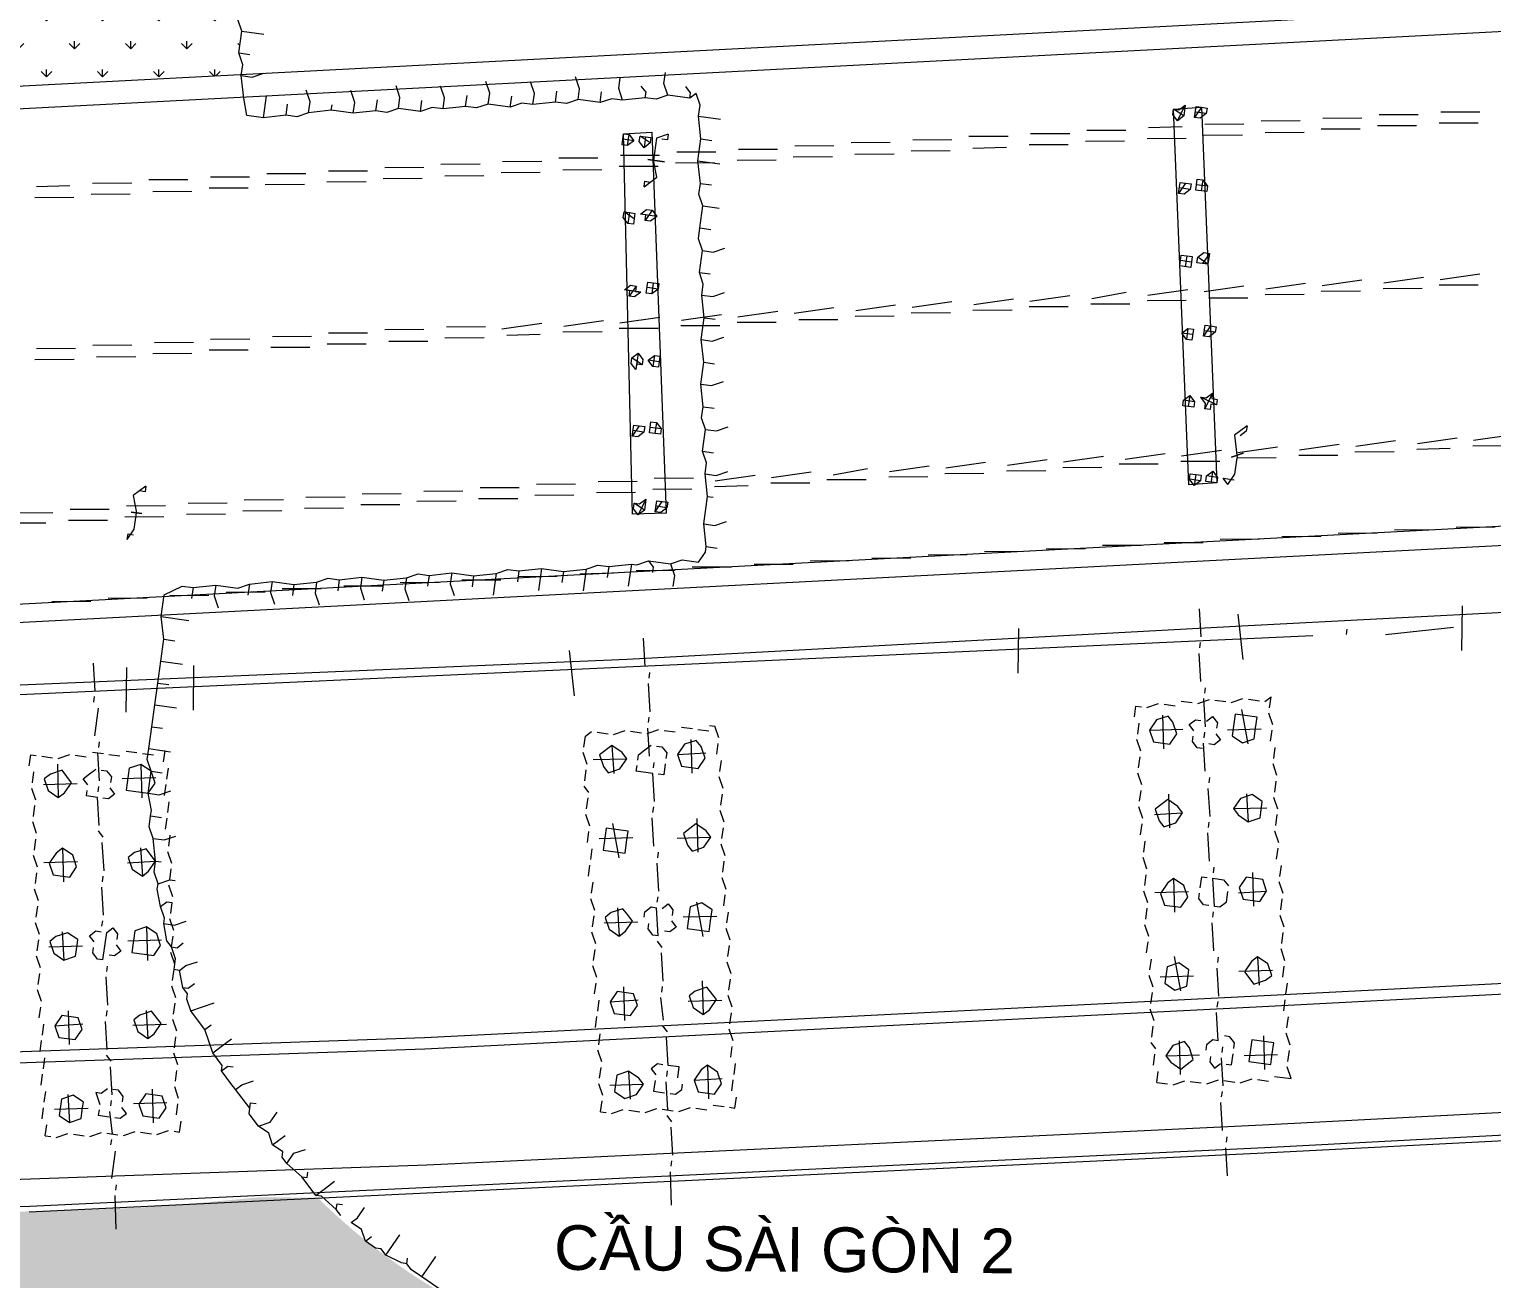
# Model space of a CAD drawing. Header units: millimetres. Extents: x -286774 to 170591, y -126585 to 81607.
# Drawn here: x -29273 to 36223, y -84492 to -28526 of the extents above; entities that cross this region are included whole.
import ezdxf
from ezdxf.enums import TextEntityAlignment as Align

# ---------------------------------------------------------------- set-up
doc = ezdxf.new("R2010")
doc.units = ezdxf.units.MM
doc.header["$LTSCALE"] = 100
doc.header["$MEASUREMENT"] = 0
doc.layers.add('ARC-VIEW', color=90, linetype='Continuous', lineweight=5)
doc.layers.add('TAN CANG-profile- REVISE1$0$8', color=17, linetype='Continuous', lineweight=0)
doc.layers.add('TEXT', color=255, linetype='Continuous')
doc.styles.add('BOLLD', font='arial.ttf')

msp = doc.modelspace()

# ---------------------------------------------------------------- hatches: boundary and pattern name
at = {"layer": 'TAN CANG-profile- REVISE1$0$8'}
h = msp.add_hatch(dxfattribs=at)
h.set_pattern_fill('GRASS', color=256, scale=70, angle=-7.83058)
h.set_pattern_definition([(90, (-806731.9, -471948.7), (-1257.2359, 1257.2359), [333.375, -2181.0967]), (45, (-806731.9, -471948.7), (-1257.236, 1257.236), [333.375, -1444.625]), (135, (-806731.9, -471948.7), (-1257.236, -1257.236), [333.375, -1444.625])])
h.paths.add_polyline_path([(-83105, -28190), (-83105, -33863), (-19772, -30559), (-20396, -21034), (-64256, -21294), (-83105, -17802)])
h = msp.add_hatch(dxfattribs=at)
h.set_pattern_fill('GRASS', color=256, scale=70, angle=-7.83058)
h.set_pattern_definition([(90, (-16713.7, 158199.1), (-1257.236, 1257.236), [333.375, -2181.097]), (45, (-16713.7, 158199.1), (-1257.236, 1257.236), [333.375, -1444.625]), (135, (-16713.7, 158199.1), (-1257.236, -1257.236), [333.375, -1444.625])])
h.paths.add_polyline_path([(67588, -93301), (69446, -91820), (68414, -90167, 0.109266), (79302, -76062), (77536, -76203), (75765, -76327), (73983, -76419), (72186, -76463), (70370, -76447), (68544, -76399), (66725, -76375), (64931, -76428), (63179, -76616), (61488, -76992), (59868, -77594), (58308, -78387), (56788, -79319), (55290, -80336), (53794, -81385), (52284, -82414), (50739, -83371), (49152, -84230), (47528, -84997), (45871, -85681), (44188, -86290), (42482, -86830), (40760, -87311), (39025, -87739), (37285, -88124), (35541, -88471), (33794, -88783), (32043, -89062), (30288, -89312), (28528, -89533), (26763, -89729), (24992, -89902), (23214, -90054), (21429, -90188), (19637, -90305), (17837, -90409), (16028, -90500), (14209, -90583), (12384, -90650), (10558, -90685), (8738, -90669), (6931, -90585), (5143, -90415), (3380, -90141), (1650, -89745), (-42, -89210), (-1689, -88517, -0.150314), (-16357, -80861), (-18955, -80842), (-21616, -81093), (-24265, -81302), (-26893, -81416), (-29515, -81481), (-32144, -81536), (-34779, -81589), (-37416, -81642), (-40052, -81696), (-42687, -81750), (-45321, -81804), (-47954, -81858), (-50586, -81912), (-53219, -81965), (-55852, -82018), (-58486, -82069), (-61120, -82117), (-63754, -82161), (-66389, -82200), (-69024, -82233), (-71659, -82259), (-74293, -82278), (-76928, -82287), (-79563, -82286), (-82197, -82274), (-84832, -82249), (-87466, -82212), (-90099, -82160), (-92732, -82095), (-95365, -82017), (-97998, -81929), (-100630, -81829), (-103262, -81721), (-105894, -81604), (-108526, -81481), (-111157, -81350), (-113789, -81215), (-116420, -81076), (-119051, -80933), (-121682, -80789), (-124314, -80643), (-124415, -81379), (-144611, -79837), (-165110, -77518), (-185482, -74348), (-195485, -72421), (-205295, -70256), (-206309, -70366), (-207276, -71779), (-204912, -72011), (-202550, -72251), (-200189, -72507), (-197832, -72789), (-195480, -73104), (-193132, -73456), (-190789, -73839), (-188449, -74241), (-186110, -74649), (-183770, -75053), (-181428, -75450), (-179087, -75840), (-176744, -76226), (-174401, -76609), (-172058, -76991), (-169715, -77374), (-167372, -77759), (-165030, -78147), (-162688, -78536), (-160346, -78925), (-158004, -79314), (-155661, -79702), (-153319, -80090), (-150977, -80476), (-148634, -80863), (-146292, -81250), (-143949, -81637), (-141607, -82024), (-139264, -82412), (-136922, -82801), (-134580, -83191), (-132239, -83582), (-129897, -83974), (-127556, -84368), (-125215, -84763), (-122874, -85160), (-120533, -85557), (-118193, -85956), (-115852, -86355), (-113512, -86756), (-111172, -87157), (-108832, -87560), (-106493, -87963), (-104153, -88366), (-101813, -88770), (-99474, -89174), (-97134, -89577), (-94794, -89980), (-92454, -90382), (-90114, -90782), (-87774, -91182), (-85434, -91581), (-83093, -91980), (-80753, -92378), (-78412, -92776), (-76071, -93174), (-73731, -93572), (-71390, -93969), (-69049, -94367), (-66708, -94764), (-64368, -95160), (-62027, -95557), (-59686, -95953), (-57345, -96348), (-55004, -96744), (-52663, -97139), (-50322, -97535), (-47981, -97931), (-45640, -98328), (-43300, -98726), (-40959, -99124), (-38619, -99524), (-36279, -99926), (-33939, -100328), (-31599, -100729), (-29258, -101127), (-26916, -101520), (-24574, -101906), (-22230, -102283), (-19884, -102650), (-17537, -103005), (-15188, -103347), (-12836, -103676), (-10483, -103992), (-8128, -104294), (-5771, -104581), (-3412, -104854), (-1051, -105113), (1312, -105354), (3677, -105576), (6044, -105774), (8412, -105947), (10782, -106090), (13154, -106201), (15527, -106276), (17901, -106313), (20276, -106312), (22651, -106270), (25025, -106188), (27397, -106063), (29768, -105896), (32135, -105684), (34496, -105422), (36851, -105106), (39197, -104730), (41531, -104290), (43852, -103783), (46157, -103206), (48443, -102558), (50708, -101840), (52947, -101051), (55160, -100190), (57344, -99257), (59500, -98254), (61620, -97174), (63687, -95999), (65680, -94711)])

# ---------------------------------------------------------------- linework, layer by layer
at = {"layer": 'ARC-VIEW'}
for p, q in [((168090, -20760), (-83105, -33863)), ((-75163, -57449), (168090, -44808)), ((25031, -55245), (168090, -47773)), ((26029, -78857), (168090, -71444))]:
    msp.add_line(p, q, dxfattribs=at)
at = {"layer": 'ARC-VIEW', "flags": 128}
for points in [[(-30026, -57912), (-2493, -56747), (25031, -55245)], [(-29273, -81490), (26029, -78857)]]:
    msp.add_lwpolyline(points, dxfattribs=at)
at = {"layer": 'TAN CANG-profile- REVISE1$0$8'}
for p, q in [((168090, -21768), (-79762, -34708)), ((-19753, -28609), (-19931, -28085)), ((-19888, -29589), (-19753, -28609)), ((-19753, -28609), (-18773, -28744)), ((-19710, -30113), (-19888, -29589)), ((-19888, -29589), (-19398, -29657)), ((-19778, -30603), (-19710, -30113)), ((-19668, -31617), (-19778, -30603)), ((-19778, -30603), (-19288, -30671)), ((-19288, -30671), (-18764, -30493)), ((-4625, -31189), (-4803, -30665)), ((-2876, -31180), (-2808, -30689)), ((-847, -30959), (-780, -30469)), ((-16693, -31777), (-16870, -31253)), ((-14698, -31801), (-14876, -31277)), ((-12670, -31581), (-12848, -31057)), ((-10676, -31605), (-10853, -31081)), ((-8648, -31385), (-8825, -30861)), ((-8715, -31875), (-8648, -31385)), ((-6653, -31409), (-6831, -30885)), ((-6721, -31899), (-6653, -31409)), ((-5706, -31789), (-5639, -31299)), ((-4692, -31679), (-4625, -31189)), ((-3712, -31814), (-3645, -31324)), ((-2698, -31704), (-2876, -31180)), ((-1650, -31348), (-1862, -31069)), ((-1684, -31593), (-1650, -31348)), ((-670, -31483), (-847, -30959)), ((344, -31373), (133, -31094)), ((311, -31618), (344, -31373)), ((589, -31406), (311, -31618)), ((767, -31930), (589, -31406)), ((-19524, -32386), (-19668, -31617)), ((-18788, -32487), (-18653, -31507)), ((-17774, -32377), (-17707, -31887)), ((-16760, -32267), (-16693, -31777)), ((-15746, -32157), (-15712, -31912)), ((-14766, -32291), (-14698, -31801)), ((-13752, -32181), (-13684, -31691)), ((-12738, -32071), (-13261, -32249)), ((-12738, -32071), (-12670, -31581)), ((-11757, -32206), (-12738, -32071)), ((-11757, -32206), (-11690, -31716)), ((-11233, -32028), (-11757, -32206)), ((-10743, -32095), (-11233, -32028)), ((-10743, -32095), (-10676, -31605)), ((-9729, -31985), (-10743, -32095)), ((-9729, -31985), (-9662, -31495)), ((-9239, -32053), (-9729, -31985)), ((-8715, -31875), (-9239, -32053)), ((-7735, -32010), (-8715, -31875)), ((-7735, -32010), (-7667, -31520)), ((-7211, -31832), (-7735, -32010)), ((-6721, -31899), (-7211, -31832)), ((-5706, -31789), (-6721, -31899)), ((-5216, -31857), (-5706, -31789)), ((-4692, -31679), (-5216, -31857)), ((-3712, -31814), (-4692, -31679)), ((-3188, -31636), (-3712, -31814)), ((-2698, -31704), (-3188, -31636)), ((-1684, -31593), (-2698, -31704)), ((-1194, -31661), (-1684, -31593)), ((-670, -31483), (-1194, -31661)), ((311, -31618), (-670, -31483)), ((700, -32421), (767, -31930)), ((21971, -32099), (23230, -32023)), ((22148, -32623), (22494, -31922)), ((22216, -32133), (22494, -31922)), ((22494, -31922), (22427, -32412)), ((22917, -32479), (22985, -31989)), ((23230, -32023), (22917, -32479)), ((22985, -31989), (23230, -32023)), ((23230, -32023), (23475, -32057)), ((23230, -32023), (23912, -48848)), ((23475, -32057), (23441, -32302)), ((-18788, -32487), (-19524, -32386)), ((-17774, -32377), (-18788, -32487)), ((-17284, -32445), (-17774, -32377)), ((-16760, -32267), (-17284, -32445)), ((-15746, -32157), (-16760, -32267)), ((-14766, -32291), (-15746, -32157)), ((-13752, -32181), (-14766, -32291)), ((-13261, -32249), (-13752, -32181)), ((810, -33435), (700, -32421)), ((700, -32421), (1680, -32555)), ((21937, -32344), (21971, -32099)), ((22148, -32623), (21937, -32344)), ((22653, -48925), (21971, -32099)), ((22427, -32412), (21971, -32099)), ((21971, -32099), (22216, -32133)), ((22427, -32412), (22148, -32623)), ((23162, -32513), (22917, -32479)), ((23441, -32302), (22951, -32234)), ((23441, -32302), (23162, -32513)), ((27641, -32630), (25892, -32639)), ((30405, -32510), (28655, -32519)), ((32923, -32357), (31174, -32366)), ((35619, -32728), (33870, -32737)), ((35687, -32238), (33937, -32247)), ((-2723, -33698), (-2655, -33208)), ((-2655, -33208), (-1396, -33131)), ((-2251, -50245), (-2655, -33208)), ((-2655, -33208), (-2410, -33241)), ((-2477, -33732), (-2410, -33241)), ((-2410, -33241), (-2199, -33520)), ((-1954, -33554), (-1920, -33309)), ((-1920, -33309), (-1675, -33343)), ((-1463, -33621), (-1920, -33309)), ((-1675, -33343), (-1742, -33833)), ((-1675, -33343), (-1430, -33376)), ((-1430, -33376), (-1463, -33621)), ((-1396, -33131), (-747, -50202)), ((-661, -33232), (-1185, -33410)), ((-661, -33232), (-694, -33477)), ((14560, -33328), (12810, -33337)), ((17323, -33208), (15574, -33217)), ((19841, -33055), (18092, -33064)), ((22360, -32902), (20855, -32945)), ((25056, -33273), (23306, -33282)), ((25123, -32783), (23374, -32792)), ((27819, -33153), (26070, -33163)), ((30337, -33000), (28588, -33009)), ((32856, -32847), (31106, -32856)), ((-2477, -33732), (-2723, -33698)), ((-2199, -33520), (-2689, -33453)), ((-2199, -33520), (-2477, -33732)), ((-1742, -33833), (-1954, -33554)), ((-1463, -33621), (-1742, -33833)), ((-1185, -33410), (-1319, -34390)), ((-694, -33477), (-939, -33444)), ((1478, -34026), (-272, -34035)), ((675, -34415), (810, -33435)), ((810, -33435), (1300, -33502)), ((4241, -33906), (2492, -33916)), ((6759, -33753), (5010, -33762)), ((9278, -33600), (7528, -33609)), ((11974, -33971), (10224, -33980)), ((12041, -33481), (10292, -33490)), ((14492, -33818), (12988, -33861)), ((17256, -33698), (15506, -33708)), ((19774, -33545), (18025, -33555)), ((22537, -33426), (20788, -33435)), ((-9086, -34571), (-10835, -34580)), ((-6322, -34452), (-8072, -34461)), ((-3804, -34298), (-5553, -34308)), ((-1108, -34669), (-2857, -34678)), ((-1041, -34179), (-2790, -34188)), ((-829, -34458), (-1564, -34357)), ((-1564, -34357), (-829, -34458)), ((-1175, -35159), (-1319, -34390)), ((1410, -34516), (-339, -34525)), ((785, -35429), (675, -34415)), ((675, -34415), (1655, -34550)), ((4174, -34397), (2424, -34406)), ((6692, -34244), (4943, -34253)), ((9455, -34124), (7706, -34133)), ((-22168, -35269), (-23917, -35278)), ((-19404, -35150), (-21153, -35159)), ((-16886, -34997), (-18635, -35006)), ((-14190, -35367), (-15939, -35376)), ((-14122, -34877), (-15872, -34886)), ((-11671, -35214), (-13421, -35223)), ((-11604, -34724), (-13353, -34733)), ((-8908, -35095), (-10657, -35104)), ((-6390, -34942), (-8139, -34951)), ((-3626, -34822), (-5376, -34831)), ((-1733, -35582), (-1175, -35159)), ((-1733, -35582), (-1699, -35337)), ((-1699, -35337), (-1454, -35371)), ((22969, -35733), (23037, -35243)), ((23037, -35243), (23282, -35276)), ((23282, -35276), (23214, -35767)), ((23282, -35276), (23493, -35555)), ((-27449, -35542), (-28954, -35584)), ((-24753, -35912), (-26503, -35922)), ((-24686, -35422), (-26435, -35431)), ((-21990, -35793), (-23739, -35802)), ((-19472, -35640), (-21221, -35649)), ((-16953, -35487), (-18703, -35496)), ((718, -35919), (785, -35429)), ((896, -36443), (718, -35919)), ((785, -35429), (1276, -35496)), ((22200, -35877), (22268, -35387)), ((22513, -35420), (22200, -35877)), ((22445, -35911), (22200, -35877)), ((22724, -35699), (22234, -35632)), ((22268, -35387), (22513, -35420)), ((22724, -35699), (22445, -35911)), ((22513, -35420), (22758, -35454)), ((22758, -35454), (22724, -35699)), ((23459, -35800), (22969, -35733)), ((23493, -35555), (23003, -35488)), ((23493, -35555), (23459, -35800)), ((-27272, -36066), (-29021, -36075)), ((-1902, -36808), (-1623, -36596)), ((-1378, -36630), (-1690, -37086)), ((-1623, -36596), (-1378, -36630)), ((-1378, -36630), (-1166, -36909)), ((761, -37423), (896, -36443)), ((896, -36443), (1631, -36544)), ((-2671, -36952), (-2637, -36706)), ((-2459, -37230), (-2671, -36952)), ((-2637, -36706), (-2392, -36740)), ((-2180, -37019), (-2637, -36706)), ((-2392, -36740), (-2459, -37230)), ((-2214, -37264), (-2459, -37230)), ((-2392, -36740), (-2147, -36774)), ((-2147, -36774), (-2214, -37264)), ((-1656, -36841), (-1902, -36808)), ((-1166, -36909), (-1902, -36808)), ((-1690, -37086), (-1656, -36841)), ((-1445, -37120), (-1690, -37086)), ((-1166, -36909), (-1445, -37120)), ((693, -37914), (761, -37423)), ((871, -38438), (693, -37914)), ((761, -37423), (1251, -37491)), ((736, -39418), (871, -38438)), ((871, -38438), (1361, -38505)), ((1361, -38505), (1885, -38327)), ((22252, -39130), (22320, -38640)), ((22320, -38640), (22565, -38674)), ((23055, -38741), (23334, -38530)), ((23579, -38564), (23266, -39020)), ((23334, -38530), (23579, -38564)), ((23579, -38564), (23511, -39054)), ((22742, -39198), (22252, -39130)), ((22776, -38953), (22286, -38885)), ((22565, -38674), (22497, -39164)), ((22565, -38674), (22810, -38708)), ((22810, -38708), (22742, -39198)), ((23021, -38986), (23055, -38741)), ((23511, -39054), (23021, -38986)), ((23511, -39054), (23055, -38741)), ((-1638, -40340), (-1571, -39850)), ((-1571, -39850), (-1326, -39884)), ((-1326, -39884), (-1393, -40374)), ((-1326, -39884), (-1081, -39917)), ((-1081, -39917), (-1114, -40162)), ((914, -39942), (736, -39418)), ((736, -39418), (1226, -39485)), ((846, -40432), (914, -39942)), ((26106, -40160), (27889, -39906)), ((28625, -40007), (30408, -39753)), ((31388, -39887), (33171, -39633)), ((33906, -39734), (35689, -39480)), ((-2619, -40205), (-2340, -39994)), ((-2373, -40239), (-2619, -40205)), ((-1883, -40306), (-2619, -40205)), ((-2095, -40027), (-2407, -40484)), ((-2407, -40484), (-2373, -40239)), ((-2162, -40518), (-2407, -40484)), ((-2340, -39994), (-2095, -40027)), ((-1883, -40306), (-2162, -40518)), ((-2095, -40027), (-2128, -40273)), ((-2128, -40273), (-1883, -40306)), ((-1393, -40374), (-1638, -40340)), ((-1114, -40162), (-1604, -40095)), ((-1114, -40162), (-1393, -40374)), ((957, -41446), (846, -40432)), ((846, -40432), (1337, -40499)), ((1337, -40499), (1861, -40322)), ((13024, -40858), (14808, -40604)), ((15543, -40705), (17326, -40451)), ((18306, -40586), (19844, -40298)), ((20825, -40432), (22608, -40178)), ((23343, -40279), (25126, -40025)), ((23554, -40558), (25304, -40549)), ((26073, -40405), (27822, -40396)), ((28591, -40252), (30340, -40243)), ((31354, -40133), (33104, -40123)), ((33873, -39979), (35622, -39970)), ((2461, -41403), (4244, -41149)), ((4979, -41250), (6762, -40996)), ((7743, -41131), (9526, -40876)), ((10227, -41223), (11977, -41213)), ((10261, -40978), (12044, -40723)), ((12991, -41103), (14740, -41094)), ((15509, -40950), (17258, -40941)), ((18273, -40831), (20022, -40822)), ((20791, -40678), (22540, -40668)), ((-10587, -41856), (-8838, -41847)), ((-8102, -41948), (-6319, -41694)), ((-5339, -41829), (-3556, -41575)), ((-2854, -41921), (-1105, -41912)), ((-2821, -41676), (-1038, -41421)), ((-91, -41801), (1658, -41792)), ((-57, -41556), (1726, -41302)), ((822, -42426), (957, -41446)), ((957, -41446), (1447, -41513)), ((2427, -41648), (4177, -41639)), ((5191, -41529), (6940, -41520)), ((7709, -41376), (9458, -41367)), ((23318, -42274), (23386, -41784)), ((23631, -41817), (23318, -42274)), ((23386, -41784), (23631, -41817)), ((23631, -41817), (23876, -41851)), ((23876, -41851), (23842, -42096)), ((-23669, -42554), (-21920, -42545)), ((-21151, -42401), (-19401, -42392)), ((-18387, -42282), (-16638, -42273)), ((-15869, -42129), (-14120, -42120)), ((-13351, -41976), (-11601, -41967)), ((-13173, -42500), (-11424, -42490)), ((-10655, -42346), (-8905, -42337)), ((-7891, -42227), (-6387, -42184)), ((-5373, -42074), (-3623, -42065)), ((932, -43440), (822, -42426)), ((822, -42426), (1312, -42494)), ((1312, -42494), (1836, -42316)), ((22338, -42139), (22617, -41928)), ((22549, -42418), (22338, -42139)), ((22828, -42206), (22338, -42139)), ((22617, -41928), (22549, -42418)), ((22794, -42451), (22549, -42418)), ((22617, -41928), (22862, -41961)), ((22862, -41961), (22794, -42451)), ((23563, -42308), (23318, -42274)), ((23842, -42096), (23352, -42029)), ((23842, -42096), (23563, -42308)), ((-28951, -42827), (-27201, -42818)), ((-26432, -42674), (-24683, -42665)), ((-26255, -43198), (-24505, -43189)), ((-23736, -43045), (-21987, -43035)), ((-21218, -42891), (-19469, -42882)), ((-18455, -42772), (-16705, -42763)), ((-15936, -42619), (-14187, -42610)), ((-2288, -43247), (-2009, -43036)), ((-2009, -43036), (-2110, -43771)), ((-2009, -43036), (-1798, -43315)), ((-1552, -43348), (-1274, -43137)), ((-1274, -43137), (-1341, -43627)), ((-1274, -43137), (-1029, -43171)), ((-1029, -43171), (-1096, -43661)), ((-29018, -43317), (-27269, -43308)), ((-2321, -43492), (-2288, -43247)), ((-2110, -43771), (-2321, -43492)), ((-1831, -43560), (-2288, -43247)), ((-2076, -43526), (-2110, -43771)), ((-1831, -43560), (-2076, -43526)), ((-1798, -43315), (-1831, -43560)), ((-1341, -43627), (-1552, -43348)), ((-1062, -43416), (-1552, -43348)), ((-1096, -43661), (-1341, -43627)), ((797, -44421), (932, -43440)), ((932, -43440), (1422, -43508)), ((908, -45435), (797, -44421)), ((797, -44421), (1288, -44488)), ((1288, -44488), (1811, -44311)), ((22390, -45393), (22424, -45147)), ((22424, -45147), (22702, -44936)), ((22914, -45215), (22424, -45147)), ((22702, -44936), (22635, -45426)), ((22702, -44936), (22914, -45215)), ((23404, -45282), (23193, -45004)), ((23193, -45004), (23438, -45037)), ((23894, -45350), (23193, -45004)), ((23717, -44826), (23370, -45527)), ((23438, -45037), (23717, -44826)), ((23717, -44826), (23683, -45071)), ((23683, -45071), (23928, -45105)), ((23928, -45105), (23894, -45350)), ((840, -45925), (908, -45435)), ((908, -45435), (1398, -45502)), ((22880, -45460), (22390, -45393)), ((22914, -45215), (22880, -45460)), ((23370, -45527), (23404, -45282)), ((23615, -45561), (23370, -45527)), ((23649, -45316), (23615, -45561)), ((23894, -45350), (23649, -45316)), ((-2269, -46746), (-2202, -46256)), ((-1957, -46290), (-2269, -46746)), ((-1746, -46568), (-2236, -46501)), ((-2202, -46256), (-1957, -46290)), ((-1957, -46290), (-1712, -46323)), ((-1712, -46323), (-1746, -46568)), ((-1500, -46602), (-1433, -46112)), ((-977, -46424), (-1467, -46357)), ((-1433, -46112), (-1188, -46146)), ((-1188, -46146), (-1255, -46636)), ((-1188, -46146), (-977, -46424)), ((-977, -46424), (-1010, -46670)), ((1018, -46449), (840, -45925)), ((883, -47429), (1018, -46449)), ((1018, -46449), (1508, -46516)), ((1508, -46516), (2032, -46339)), ((25264, -46287), (24706, -46710)), ((25264, -46287), (25230, -46532)), ((-2024, -46780), (-2269, -46746)), ((-1746, -46568), (-2024, -46780)), ((-1010, -46670), (-1500, -46602)), ((24706, -46710), (24816, -47724)), ((25230, -46532), (24951, -46744)), ((27613, -47360), (29396, -47105)), ((30132, -47206), (31915, -46952)), ((32895, -47087), (34678, -46833)), ((35413, -46934), (37197, -46680)), ((1061, -47953), (883, -47429)), ((883, -47429), (1373, -47497)), ((14532, -48058), (16315, -47804)), ((17050, -47905), (18833, -47650)), ((19813, -47785), (21596, -47531)), ((22332, -47632), (24115, -47378)), ((25095, -47513), (24571, -47690)), ((24571, -47690), (25095, -47513)), ((24715, -48459), (24816, -47724)), ((24816, -47724), (26566, -47715)), ((24850, -47479), (26633, -47225)), ((27580, -47605), (29329, -47596)), ((30098, -47452), (31847, -47442)), ((32861, -47332), (34366, -47289)), ((35380, -47179), (37129, -47170)), ((993, -48443), (1061, -47953)), ((1104, -49457), (993, -48443)), ((993, -48443), (1484, -48511)), ((1484, -48511), (2007, -48333)), ((3968, -48603), (5751, -48349)), ((6732, -48483), (8269, -48195)), ((9250, -48330), (11033, -48076)), ((11734, -48422), (13484, -48413)), ((11768, -48177), (13551, -47923)), ((14498, -48303), (16247, -48294)), ((17016, -48150), (18766, -48141)), ((19535, -47997), (21284, -47987)), ((22298, -47877), (24047, -47868)), ((22687, -48680), (22721, -48435)), ((22721, -48435), (22966, -48468)), ((23456, -48536), (23735, -48325)), ((23667, -48815), (23735, -48325)), ((23735, -48325), (23946, -48603)), ((24403, -48916), (24715, -48459)), ((-24055, -48994), (-24613, -49417)), ((-24055, -48994), (-24089, -49239)), ((-9080, -49056), (-7331, -49047)), ((-6562, -48903), (-4812, -48894)), ((-3798, -48783), (-2049, -48774)), ((-1347, -49120), (402, -49111)), ((-1280, -48630), (469, -48621)), ((1416, -49001), (2920, -48958)), ((1450, -48756), (3233, -48502)), ((3934, -48848), (5684, -48839)), ((6453, -48695), (8202, -48686)), ((9216, -48575), (10966, -48566)), ((23912, -48848), (22653, -48925)), ((22898, -48959), (22687, -48680)), ((23177, -48747), (22687, -48680)), ((22966, -48468), (22898, -48959)), ((23177, -48747), (22898, -48959)), ((22966, -48468), (23211, -48502)), ((23211, -48502), (23177, -48747)), ((23422, -48781), (23456, -48536)), ((23912, -48848), (23422, -48781)), ((23946, -48603), (23456, -48536)), ((23946, -48603), (23912, -48848)), ((24403, -48916), (24191, -48637)), ((24191, -48637), (24681, -48704)), ((-24613, -49417), (-24469, -50186)), ((-24089, -49239), (-24334, -49206)), ((-22162, -49754), (-20412, -49745)), ((-19643, -49601), (-17894, -49592)), ((-16880, -49482), (-15131, -49472)), ((-14362, -49328), (-12612, -49319)), ((-11911, -49665), (-10161, -49656)), ((-11598, -49209), (-9849, -49200)), ((-9147, -49546), (-7398, -49537)), ((-6629, -49393), (-4880, -49384)), ((-3866, -49274), (-2116, -49264)), ((-2217, -50000), (-2184, -49755)), ((-2184, -49755), (-1939, -49788)), ((-1727, -50067), (-2184, -49755)), ((-1660, -49577), (-2006, -50278)), ((-1939, -49788), (-1660, -49577)), ((-1660, -49577), (-1727, -50067)), ((-1237, -50134), (-1170, -49644)), ((-1237, -50134), (-925, -49678)), ((-1170, -49644), (-925, -49678)), ((-925, -49678), (-679, -49712)), ((-679, -49712), (-713, -49957)), ((935, -50683), (1104, -49457)), ((1104, -49457), (1349, -49491)), ((-50403, -55360), (44179, -50387)), ((-29962, -50180), (-28213, -50171)), ((-27444, -50027), (-25694, -50017)), ((-24993, -50364), (-23243, -50354)), ((-24925, -49873), (-23176, -49864)), ((-24224, -50220), (-24714, -50152)), ((-24714, -50152), (-24224, -50220)), ((-24570, -50921), (-24469, -50186)), ((-22229, -50244), (-20480, -50235)), ((-19711, -50091), (-17962, -50082)), ((-16947, -49972), (-15198, -49963)), ((-14429, -49819), (-12680, -49809)), ((-747, -50202), (-2251, -50245)), ((-2006, -50278), (-2217, -50000)), ((-1727, -50067), (-2006, -50278)), ((-992, -50168), (-1237, -50134)), ((-713, -49957), (-1203, -49889)), ((-713, -49957), (-992, -50168)), ((-30274, -50636), (-28525, -50627)), ((-27511, -50517), (-25762, -50508)), ((-24882, -51378), (-24570, -50921)), ((1045, -51697), (935, -50683)), ((935, -50683), (1425, -50750)), ((1425, -50750), (1949, -50573)), ((29347, -51094), (31097, -51085)), ((31866, -50941), (33615, -50932)), ((34629, -50822), (36378, -50813)), ((-24882, -51378), (-24849, -51133)), ((-24849, -51133), (-24604, -51166)), ((1012, -51942), (1045, -51697)), ((1045, -51697), (1535, -51764)), ((18784, -51639), (20533, -51630)), ((21547, -51520), (23297, -51511)), ((24066, -51367), (25815, -51358)), ((26829, -51247), (28578, -51238)), ((-2064, -52518), (-1540, -52340)), ((-1540, -52340), (-1329, -52619)), ((-1540, -52340), (-560, -52475)), ((-560, -52475), (-36, -52297)), ((-36, -52297), (699, -52399)), ((699, -52399), (1012, -51942)), ((5702, -52337), (7451, -52328)), ((8465, -52218), (10215, -52209)), ((10984, -52065), (12733, -52056)), ((13502, -51912), (15251, -51903)), ((16266, -51792), (18015, -51783)), ((-12383, -53097), (-11859, -52919)), ((-11859, -52919), (-11369, -52986)), ((-11369, -52986), (-11436, -53477)), ((-11369, -52986), (-10355, -52876)), ((-10355, -52876), (-10422, -53366)), ((-10355, -52876), (-9374, -53011)), ((-9374, -53011), (-9442, -53501)), ((-9374, -53011), (-8360, -52901)), ((-8360, -52901), (-8495, -53881)), ((-8360, -52901), (-7836, -52723)), ((-7836, -52723), (-7346, -52791)), ((-7346, -52791), (-7413, -53281)), ((-7380, -53036), (-5630, -53026)), ((-7346, -52791), (-6332, -52680)), ((-6332, -52680), (-6467, -53661)), ((-6332, -52680), (-5352, -52815)), ((-5352, -52815), (-5419, -53305)), ((-5352, -52815), (-4338, -52705)), ((-4616, -52916), (-3112, -52873)), ((-4338, -52705), (-4472, -53685)), ((-4338, -52705), (-3814, -52527)), ((-3814, -52527), (-3323, -52595)), ((-3323, -52595), (-3391, -53085)), ((-3323, -52595), (-2309, -52484)), ((-2309, -52484), (-2444, -53465)), ((-2309, -52484), (-2064, -52518)), ((-2098, -52763), (-349, -52754)), ((-1329, -52619), (-1363, -52864)), ((-560, -52475), (-382, -52999)), ((-382, -52999), (-450, -53489)), ((420, -52610), (2170, -52601)), ((3184, -52491), (4933, -52481)), ((-23225, -53853), (-22422, -53464)), ((-22422, -53464), (-21932, -53532)), ((-21932, -53532), (-22000, -54022)), ((-21932, -53532), (-20918, -53421)), ((-20918, -53421), (-20985, -53911)), ((-20918, -53421), (-19938, -53556)), ((-19938, -53556), (-19414, -53378)), ((-19414, -53378), (-19481, -53869)), ((-19414, -53378), (-18400, -53268)), ((-18400, -53268), (-18467, -53758)), ((-18400, -53268), (-17419, -53403)), ((-17943, -53581), (-16194, -53572)), ((-17419, -53403), (-17487, -53893)), ((-17419, -53403), (-16405, -53293)), ((-16405, -53293), (-16473, -53783)), ((-16405, -53293), (-15881, -53115)), ((-15881, -53115), (-15391, -53182)), ((-15391, -53182), (-15459, -53673)), ((-15391, -53182), (-14377, -53072)), ((-15180, -53461), (-13430, -53452)), ((-14377, -53072), (-14445, -53562)), ((-14445, -53562), (-14267, -54086)), ((-14377, -53072), (-13397, -53207)), ((-13397, -53207), (-13464, -53697)), ((-13397, -53207), (-12383, -53097)), ((-12662, -53308), (-10912, -53299)), ((-12383, -53097), (-12450, -53587)), ((-12450, -53587), (-12272, -54111)), ((-10422, -53366), (-10244, -53890)), ((-9898, -53189), (-8149, -53180)), ((-28262, -54159), (-26512, -54150)), ((-25743, -54006), (-23994, -53997)), ((-23360, -54834), (-23225, -53853)), ((-22980, -53887), (-21231, -53878)), ((-20985, -53911), (-20808, -54435)), ((-20462, -53734), (-18712, -53725)), ((-18467, -53758), (-18289, -54282)), ((-16473, -53783), (-16295, -54307)), ((34892, -54354), (34868, -56349)), ((-23250, -55848), (-23360, -54834)), ((-23360, -54834), (-22134, -55002)), ((23214, -55745), (23137, -54486)), ((24853, -54721), (25073, -56750)), ((15025, -55368), (15000, -57362)), ((29721, -55641), (29755, -55396)), ((31470, -55632), (34513, -55301)), ((-33341, -58492), (28217, -55684)), ((-23384, -56828), (-23250, -55848)), ((-23250, -55848), (-22759, -55915)), ((-1691, -57064), (-1767, -55805)), ((23146, -56235), (23180, -55990)), ((-26316, -58173), (-26393, -56914)), ((-23519, -57808), (-23384, -56828)), ((-23384, -56828), (-22404, -56963)), ((-5088, -56347), (-4868, -58376)), ((23189, -57739), (23113, -56480)), ((-24922, -57116), (-24947, -59110)), ((-21914, -57030), (-21938, -59025)), ((-1513, -57588), (-1479, -57343)), ((-23654, -58789), (-23519, -57808)), ((-23519, -57808), (-23029, -57876)), ((-1470, -59093), (-1547, -57833)), ((23367, -58263), (23401, -58018)), ((-26384, -58663), (-26350, -58418)), ((-26341, -60167), (-26172, -58942)), ((-23789, -59769), (-23654, -58789)), ((-23654, -58789), (-22674, -58924)), ((20224, -59329), (20291, -58839)), ((20291, -58839), (20536, -58873)), ((20781, -58906), (21305, -58729)), ((21550, -58762), (22040, -58830)), ((22319, -58618), (22809, -58686)), ((23054, -58719), (23578, -58542)), ((23410, -59767), (23333, -58508)), ((23823, -58576), (24314, -58643)), ((24559, -58677), (25083, -58499)), ((25328, -58533), (25818, -58600)), ((26063, -58634), (26342, -58422)), ((26274, -58913), (26342, -58422)), ((-1538, -59583), (-1504, -59338)), ((21204, -59464), (20891, -59920)), ((21728, -59286), (21204, -59464)), ((21483, -59253), (21526, -60757)), ((21939, -59565), (21728, -59286)), ((22117, -60089), (21939, -59565)), ((22674, -59666), (22953, -59455)), ((22953, -59455), (23198, -59488)), ((23443, -59522), (23722, -59311)), ((23722, -59311), (23934, -59590)), ((23934, -59590), (23900, -59835)), ((24736, -59201), (24602, -60181)), ((25717, -59335), (24736, -59201)), ((25015, -58989), (25303, -60527)), ((25649, -59826), (25717, -59335)), ((26418, -59682), (26241, -59158)), ((-23924, -60749), (-23789, -59769)), ((-23789, -59769), (-23299, -59836)), ((-4436, -60683), (-4368, -60192)), ((-4368, -60192), (-4090, -59981)), ((-3844, -60015), (-3354, -60082)), ((-3109, -60116), (-2585, -59938)), ((-2340, -59972), (-1850, -60039)), ((-1605, -60073), (-1081, -59895)), ((-1495, -61087), (-1571, -59828)), ((-836, -59929), (-346, -59996)), ((-67, -59785), (423, -59852)), ((668, -59886), (1158, -59954)), ((1192, -59708), (1437, -59742)), ((1615, -60266), (1437, -59742)), ((20368, -60098), (20435, -59608)), ((20891, -59920), (22396, -59878)), ((20891, -59920), (21069, -60444)), ((21804, -60545), (22117, -60089)), ((22886, -59945), (22674, -59666)), ((22818, -60435), (22852, -60190)), ((23342, -60257), (23376, -60012)), ((23866, -60080), (24078, -60359)), ((24390, -59902), (25894, -59859)), ((24602, -60181), (25058, -60493)), ((25582, -60316), (25649, -59826)), ((26317, -60417), (26385, -59927)), ((-26442, -60903), (-25952, -60970)), ((-26163, -60691), (-26130, -60446)), ((-24938, -60860), (-24448, -60927)), ((-23991, -61240), (-23924, -60749)), ((-23924, -60749), (-22943, -60884)), ((-23434, -60817), (-23188, -60851)), ((-23256, -61341), (-23188, -60851)), ((-3177, -60606), (-3734, -61029)), ((-2720, -60919), (-3177, -60606)), ((-3177, -60606), (-3100, -61865)), ((-1985, -61020), (-1706, -60808)), ((-1706, -60808), (-1427, -60597)), ((-1182, -60631), (-937, -60664)), ((-937, -60664), (-726, -60943)), ((77, -60554), (-236, -61010)), ((601, -60376), (77, -60554)), ((356, -60343), (399, -61847)), ((812, -60655), (601, -60376)), ((990, -61179), (812, -60655)), ((1514, -61001), (1581, -60511)), ((20512, -60867), (20334, -60343)), ((21069, -60444), (21804, -60545)), ((23030, -60714), (22818, -60435)), ((23275, -60748), (23030, -60714)), ((23385, -61762), (23309, -60503)), ((23799, -60570), (23554, -60536)), ((24078, -60359), (23799, -60570)), ((25058, -60493), (25582, -60316)), ((26461, -61186), (26529, -60696)), ((-29273, -61512), (-29205, -61022)), ((-29205, -61022), (-28960, -61056)), ((-28715, -61089), (-28225, -61157)), ((-28014, -61436), (-27971, -62940)), ((-27980, -61191), (-27456, -61013)), ((-27211, -61047), (-26721, -61114)), ((-26120, -62195), (-26197, -60936)), ((-25707, -61004), (-25217, -61071)), ((-24270, -61451), (-24794, -61629)), ((-23813, -61764), (-24270, -61451)), ((-24270, -61451), (-24227, -62955)), ((-24202, -60961), (-23712, -61028)), ((-23813, -61764), (-23991, -61240)), ((-4292, -61452), (-4470, -60928)), ((-4013, -61240), (-2509, -61197)), ((-3734, -61029), (-3557, -61553)), ((-3557, -61553), (-3345, -61831)), ((-2821, -61654), (-2509, -61197)), ((-2509, -61197), (-2720, -60919)), ((-2086, -61755), (-2052, -61510)), ((-2019, -61265), (-1985, -61020)), ((-1317, -61611), (-1283, -61366)), ((-793, -61433), (-861, -61923)), ((-726, -60943), (-759, -61188)), ((-236, -61010), (1024, -60934)), ((-236, -61010), (-58, -61534)), ((-58, -61534), (677, -61635)), ((677, -61635), (990, -61179)), ((1658, -61770), (1725, -61280)), ((20410, -61602), (20478, -61112)), ((26605, -61955), (26427, -61431)), ((-29129, -62281), (-29061, -61791)), ((-28326, -61892), (-28605, -62103)), ((-28605, -62103), (-28427, -62627)), ((-27802, -61714), (-28326, -61892)), ((-27591, -61993), (-27802, -61714)), ((-27380, -62272), (-27591, -61993)), ((-26856, -62094), (-26577, -61883)), ((-26644, -62373), (-26856, -62094)), ((-26577, -61883), (-26298, -61672)), ((-26053, -61705), (-25808, -61739)), ((-25808, -61739), (-25596, -62018)), ((-25596, -62018), (-25630, -62263)), ((-25106, -62085), (-23602, -62042)), ((-24794, -61629), (-24929, -62609)), ((-23948, -62744), (-23813, -61764)), ((-23813, -61764), (-23323, -61831)), ((-23636, -62287), (-23813, -61764)), ((-23112, -62110), (-23044, -61620)), ((-4393, -62187), (-4326, -61697)), ((-3345, -61831), (-2821, -61654)), ((-1351, -61856), (-2086, -61755)), ((-1274, -63115), (-1351, -61856)), ((-861, -61923), (-1106, -61890)), ((1802, -62539), (1624, -62015)), ((20554, -62371), (20377, -61847)), ((23563, -62286), (23597, -62040)), ((26504, -62690), (26571, -62200)), ((-28985, -63050), (-29163, -62526)), ((-28639, -62349), (-27134, -62306)), ((-28427, -62627), (-27971, -62940)), ((-27971, -62940), (-27692, -62728)), ((-27692, -62728), (-27380, -62272)), ((-26712, -62863), (-26678, -62618)), ((-26221, -62931), (-26712, -62863)), ((-26188, -62686), (-26154, -62441)), ((-25453, -62787), (-25731, -62998)), ((-25664, -62508), (-25453, -62787)), ((-24929, -62609), (-23948, -62744)), ((-23948, -62744), (-23636, -62287)), ((-23804, -63513), (-23948, -62744)), ((-23948, -62744), (-23458, -62811)), ((-23458, -62811), (-22934, -62634)), ((-23213, -62845), (-23146, -62355)), ((-4215, -62711), (-4427, -62432)), ((1701, -63275), (1768, -62784)), ((20453, -63107), (20521, -62616)), ((21746, -62785), (21789, -64289)), ((23606, -63790), (23529, -62531)), ((25490, -62800), (24966, -62978)), ((25245, -62767), (25321, -64026)), ((25946, -63113), (25490, -62800)), ((-29086, -63785), (-29019, -63295)), ((-26145, -64190), (-26221, -62931)), ((-25731, -62998), (-25976, -62964)), ((-23838, -63758), (-23804, -63513)), ((-23069, -63614), (-23002, -63124)), ((-4316, -63446), (-4249, -62956)), ((-1342, -63605), (-1308, -63360)), ((1845, -64044), (1667, -63520)), ((20597, -63876), (20420, -63352)), ((21712, -63030), (21155, -63453)), ((21155, -63453), (21332, -63977)), ((22169, -63343), (21712, -63030)), ((22380, -63621), (22169, -63343)), ((24966, -62978), (24654, -63434)), ((24654, -63434), (26158, -63392)), ((24654, -63434), (24865, -63713)), ((25879, -63603), (25946, -63113)), ((26648, -63459), (26470, -62935)), ((-28942, -64554), (-29120, -64030)), ((-23905, -64248), (-23838, -63758)), ((-23838, -63758), (-23348, -63825)), ((-23170, -64349), (-23103, -63859)), ((-4172, -64215), (-4350, -63691)), ((-3158, -64105), (-2870, -65643)), ((-1299, -65110), (-1375, -63850)), ((585, -64120), (307, -64331)), ((1042, -64433), (585, -64120)), ((619, -63875), (662, -65379)), ((20496, -64611), (20564, -64121)), ((21121, -63698), (22380, -63621)), ((21332, -63977), (21544, -64255)), ((21544, -64255), (22068, -64078)), ((22068, -64078), (22380, -63621)), ((23538, -64280), (23572, -64035)), ((24865, -63713), (25321, -64026)), ((25321, -64026), (25845, -63848)), ((25845, -63848), (25879, -63603)), ((26547, -64194), (26614, -63704)), ((-29043, -65290), (-28976, -64799)), ((-25967, -64714), (-26179, -64435)), ((-23728, -64772), (-23905, -64248)), ((-23617, -65786), (-23728, -64772)), ((-23728, -64772), (-23238, -64839)), ((-23238, -64839), (-22714, -64662)), ((-23026, -65118), (-22959, -64628)), ((-4274, -64950), (-4206, -64460)), ((-3750, -64773), (-2245, -64730)), ((-3437, -64316), (-3572, -65296)), ((-2457, -64451), (-3437, -64316)), ((-2524, -64941), (-2457, -64451)), ((-251, -64754), (1253, -64711)), ((307, -64331), (28, -64543)), ((28, -64543), (206, -65067)), ((941, -65168), (1253, -64711)), ((1253, -64711), (1042, -64433)), ((1743, -64779), (1811, -64289)), ((23581, -65784), (23505, -64525)), ((25747, -71826), (168090, -64398)), ((26691, -64963), (26513, -64439)), ((-28063, -65424), (-28375, -65881)), ((-27784, -65213), (-28063, -65424)), ((-27328, -65526), (-27784, -65213)), ((-27784, -65213), (-27741, -66717)), ((-25924, -66218), (-26001, -64959)), ((-24564, -65406), (-24843, -65618)), ((-24040, -65229), (-24564, -65406)), ((-24285, -65195), (-24209, -66454)), ((-23617, -65786), (-24040, -65229)), ((-22882, -65887), (-23060, -65363)), ((-4130, -65719), (-4062, -65229)), ((-3572, -65296), (-2592, -65431)), ((-2592, -65431), (-2524, -64941)), ((-1121, -65634), (-1087, -65388)), ((206, -65067), (417, -65346)), ((417, -65346), (941, -65168)), ((1887, -65548), (1710, -65024)), ((20640, -65380), (20707, -64890)), ((25680, -72316), (168090, -64885)), ((26590, -65699), (26657, -65208)), ((-28899, -66059), (-29077, -65535)), ((-28620, -65847), (-27116, -65804)), ((-28375, -65881), (-28198, -66405)), ((-27462, -66506), (-27150, -66049)), ((-27150, -66049), (-27328, -65526)), ((-24877, -65863), (-23617, -65786)), ((-24843, -65618), (-24665, -66141)), ((-24665, -66141), (-24209, -66454)), ((-23930, -66243), (-23617, -65786)), ((-23685, -66276), (-23617, -65786)), ((-23617, -65786), (-23372, -65820)), ((-22983, -66622), (-22916, -66132)), ((-4231, -66454), (-4163, -65964)), ((-1078, -67138), (-1155, -65879)), ((1786, -66283), (1854, -65793)), ((20784, -66149), (20606, -65625)), ((23759, -66308), (23793, -66063)), ((26734, -66468), (26801, -65977)), ((-29000, -66794), (-28933, -66304)), ((-28198, -66405), (-27462, -66506)), ((-25992, -66708), (-25958, -66463)), ((-24209, -66454), (-23930, -66243)), ((-23507, -66800), (-23685, -66276)), ((-23541, -67045), (-23507, -66800)), ((-23507, -66800), (-22983, -66622)), ((-22983, -66622), (-22738, -66656)), ((-4087, -67223), (-4019, -66733)), ((1930, -67052), (1753, -66528)), ((20683, -66884), (20750, -66394)), ((21697, -66774), (21384, -67230)), ((21976, -66562), (21697, -66774)), ((22432, -66875), (21976, -66562)), ((21976, -66562), (22019, -68067)), ((23168, -66976), (23235, -66486)), ((23235, -66486), (23480, -66520)), ((23802, -67812), (23725, -66553)), ((23725, -66553), (24215, -66621)), ((24215, -66621), (24427, -66899)), ((25229, -66510), (24917, -66967)), ((25965, -66612), (25229, -66510)), ((25508, -66299), (25551, -67803)), ((26142, -67135), (25965, -66612)), ((26878, -67237), (26700, -66713)), ((-28856, -67563), (-29034, -67039)), ((-25949, -68212), (-26026, -66953)), ((-23397, -67814), (-23541, -67045)), ((-22839, -67391), (-23017, -66868)), ((-1146, -67628), (-1112, -67383)), ((1829, -67787), (1897, -67297)), ((20827, -67653), (20649, -67129)), ((21139, -67197), (22644, -67154)), ((21384, -67230), (21562, -67754)), ((22297, -67855), (22610, -67399)), ((22610, -67399), (22432, -66875)), ((23100, -67466), (23134, -67221)), ((24393, -67145), (24326, -67635)), ((24883, -67212), (26142, -67135)), ((24917, -66967), (25095, -67491)), ((25830, -67592), (26142, -67135)), ((-28957, -68298), (-28890, -67808)), ((-23397, -67814), (-23118, -67603)), ((-23219, -68338), (-23397, -67814)), ((-23118, -67603), (-22873, -67637)), ((-22940, -68127), (-22873, -67637)), ((-3943, -67992), (-4120, -67469)), ((-3207, -68094), (-3486, -68305)), ((-2684, -67916), (-3207, -68094)), ((-2929, -67882), (-2852, -69141)), ((-2472, -68195), (-2684, -67916)), ((-1737, -68296), (-1703, -68051)), ((-1703, -68051), (-1424, -67839)), ((-1424, -67839), (-1179, -67873)), ((-1103, -69132), (-1179, -67873)), ((-934, -67907), (-655, -67695)), ((-655, -67695), (-444, -67974)), ((-444, -67974), (-478, -68219)), ((325, -67830), (190, -68811)), ((849, -67653), (325, -67830)), ((604, -67619), (892, -69157)), ((1305, -67965), (849, -67653)), ((1238, -68455), (1305, -67965)), ((1973, -68556), (2041, -68066)), ((20726, -68388), (20793, -67898)), ((21562, -67754), (22297, -67855)), ((23312, -67745), (23100, -67466)), ((23557, -67779), (23312, -67745)), ((23734, -68303), (23768, -68058)), ((24047, -67846), (23802, -67812)), ((24326, -67635), (24047, -67846)), ((25095, -67491), (25830, -67592)), ((26776, -67972), (26844, -67482)), ((-28813, -69067), (-28991, -68543)), ((-26016, -68703), (-25983, -68458)), ((-25805, -68981), (-25526, -68770)), ((-25526, -68770), (-25315, -69049)), ((-24022, -68727), (-24546, -68905)), ((-23565, -69040), (-24022, -68727)), ((-24022, -68727), (-23979, -70231)), ((-23253, -68583), (-23219, -68338)), ((-23109, -69352), (-23253, -68583)), ((-23253, -68583), (-22763, -68651)), ((-22796, -68896), (-22974, -68372)), ((-22763, -68651), (-22239, -68473)), ((-4044, -68728), (-3976, -68238)), ((-3520, -68550), (-2016, -68507)), ((-3486, -68305), (-3309, -68829)), ((-2573, -68930), (-2261, -68473)), ((-2261, -68473), (-2472, -68195)), ((-1559, -68820), (-1526, -68575)), ((-300, -68743), (-579, -68955)), ((-511, -68464), (-300, -68743)), ((12, -68287), (1517, -68244)), ((1170, -68945), (1238, -68455)), ((20870, -69157), (20692, -68633)), ((23777, -69807), (23701, -68548)), ((26920, -68741), (26743, -68217)), ((-28915, -69802), (-28847, -69312)), ((-28078, -69168), (-28357, -69380)), ((-28357, -69380), (-28179, -69904)), ((-27554, -68991), (-28078, -69168)), ((-27799, -68957), (-27723, -70216)), ((-27098, -69303), (-27554, -68991)), ((-27132, -69548), (-27098, -69303)), ((-26574, -69125), (-26295, -68914)), ((-26363, -69404), (-26574, -69125)), ((-26295, -68914), (-26050, -68948)), ((-25974, -70207), (-25805, -68981)), ((-25315, -69049), (-25349, -69294)), ((-24858, -69361), (-23354, -69318)), ((-24546, -68905), (-24681, -69885)), ((-23388, -69564), (-23565, -69040)), ((-22898, -69631), (-23109, -69352)), ((-22898, -69631), (-22830, -69141)), ((-3900, -69497), (-4078, -68973)), ((-3309, -68829), (-2852, -69141)), ((-2852, -69141), (-2573, -68930)), ((-1348, -69098), (-1559, -68820)), ((-1103, -69132), (-1348, -69098)), ((-925, -69656), (-1136, -69377)), ((-579, -68955), (-824, -68921)), ((190, -68811), (1170, -68945)), ((2117, -69325), (1939, -68801)), ((20769, -69893), (20836, -69402)), ((26819, -69476), (26887, -68986)), ((-28771, -70571), (-28948, -70047)), ((-28391, -69625), (-26886, -69582)), ((-28179, -69904), (-27723, -70216)), ((-27723, -70216), (-27199, -70038)), ((-27199, -70038), (-27132, -69548)), ((-26430, -69894), (-26396, -69649)), ((-26219, -70173), (-26430, -69894)), ((-25450, -70029), (-25695, -69996)), ((-25171, -69818), (-25450, -70029)), ((-25382, -69539), (-25171, -69818)), ((-24681, -69885), (-23700, -70020)), ((-23700, -70020), (-23388, -69564)), ((-22754, -70400), (-22931, -69876)), ((-22720, -70155), (-22898, -69631)), ((-22898, -69631), (-22653, -69665)), ((-22653, -69665), (-22374, -69453)), ((-4001, -70232), (-3934, -69742)), ((-882, -71160), (-959, -69901)), ((2016, -70061), (2083, -69570)), ((21994, -70061), (22282, -71599)), ((25738, -70077), (25459, -70288)), ((26194, -70389), (25738, -70077)), ((25738, -70077), (25814, -71336)), ((26963, -70245), (26786, -69721)), ((-25974, -70207), (-26219, -70173)), ((-25796, -70731), (-25762, -70486)), ((-22855, -71135), (-22787, -70645)), ((-22787, -70645), (-22720, -70155)), ((-22542, -70679), (-22787, -70645)), ((-22542, -70679), (-22263, -70467)), ((-22398, -71448), (-22542, -70679)), ((-22263, -70467), (-21740, -70290)), ((-3857, -71001), (-4035, -70477)), ((2160, -70830), (1982, -70306)), ((20913, -70662), (20980, -70171)), ((21682, -70518), (21580, -71253)), ((22205, -70340), (21682, -70518)), ((22662, -70652), (22205, -70340)), ((22628, -70897), (22662, -70652)), ((23998, -71835), (23921, -70576)), ((23955, -70331), (23989, -70086)), ((24901, -70711), (26406, -70668)), ((25459, -70288), (25147, -70744)), ((25952, -77598), (168090, -70181)), ((26372, -70913), (26194, -70389)), ((26862, -70980), (26930, -70490)), ((-28872, -71307), (-28804, -70816)), ((-25753, -72235), (-25830, -70976)), ((-22711, -71904), (-22888, -71380)), ((-22153, -71481), (-21874, -71270)), ((-3958, -71736), (-3891, -71246)), ((867, -71151), (910, -72655)), ((2059, -71565), (2126, -71075)), ((21057, -71431), (20879, -70907)), ((21369, -70974), (22873, -70931)), ((21580, -71253), (22037, -71565)), ((22037, -71565), (22561, -71388)), ((22561, -71388), (22628, -70897)), ((25147, -70744), (25569, -71302)), ((25569, -71302), (26093, -71124)), ((26062, -78612), (168090, -71200)), ((26093, -71124), (26372, -70913)), ((27006, -71749), (27074, -71259)), ((-28728, -72076), (-28905, -71552)), ((-22187, -71727), (-22398, -71448)), ((-22398, -71448), (-22153, -71481)), ((-22221, -71972), (-22187, -71727)), ((-22043, -72496), (-22221, -71972)), ((-3814, -72505), (-3747, -72015)), ((-2944, -71626), (-3257, -72082)), ((-3257, -72082), (-1997, -72006)), ((-2209, -71727), (-2944, -71626)), ((-2665, -71415), (-2622, -72919)), ((-2031, -72251), (-2209, -71727)), ((-873, -72910), (-983, -71896)), ((-950, -71651), (-916, -71405)), ((242, -72064), (1746, -72021)), ((555, -71608), (276, -71819)), ((276, -71819), (453, -72343)), ((1078, -71430), (555, -71608)), ((1501, -71988), (1078, -71430)), ((1189, -72444), (1501, -71988)), ((2203, -72334), (2025, -71810)), ((20955, -72166), (21023, -71676)), ((26905, -72485), (26972, -71994)), ((-28829, -72811), (-28761, -72321)), ((-27815, -72701), (-28127, -73157)), ((-27080, -72802), (-27815, -72701)), ((-27536, -72489), (-27493, -73994)), ((-25820, -72725), (-25787, -72480)), ((-24316, -72682), (-24595, -72894)), ((-23792, -72505), (-24316, -72682)), ((-24037, -72471), (-23961, -73730)), ((-23369, -73062), (-23792, -72505)), ((-22812, -72640), (-22744, -72149)), ((-22043, -72496), (-20995, -72140)), ((-21832, -72774), (-22043, -72496)), ((-3257, -72082), (-3079, -72606)), ((-3079, -72606), (-2344, -72707)), ((-2344, -72707), (-2031, -72251)), ((453, -72343), (910, -72655)), ((910, -72655), (1189, -72444)), ((2102, -73069), (2169, -72579)), ((21099, -72935), (20922, -72411)), ((23973, -73829), (23897, -72570)), ((23930, -72325), (23964, -72080)), ((-28685, -73580), (-28618, -73090)), ((-28127, -73157), (-26868, -73081)), ((-28127, -73157), (-27950, -73681)), ((-27214, -73782), (-26902, -73326)), ((-26902, -73326), (-27080, -72802)), ((-25778, -74229), (-25854, -72970)), ((-24629, -73139), (-23124, -73096)), ((-24595, -72894), (-24417, -73418)), ((-23682, -73519), (-23369, -73062)), ((-22668, -73408), (-22846, -72885)), ((-21409, -73332), (-21832, -72774)), ((-21409, -73332), (-21130, -73121)), ((-21231, -73856), (-21409, -73332)), ((-3915, -73240), (-3848, -72750)), ((-695, -73434), (-907, -73155)), ((2246, -73838), (2068, -73314)), ((20998, -73670), (21066, -73180)), ((27049, -73254), (27116, -72763)), ((-28786, -74315), (-28719, -73825)), ((-27950, -73681), (-27214, -73782)), ((-24417, -73418), (-23961, -73730)), ((-23961, -73730), (-23682, -73519)), ((-22769, -74144), (-22702, -73654)), ((-21053, -74380), (-21231, -73856)), ((-21053, -74380), (-20496, -73957)), ((-20496, -73957), (-20217, -73746)), ((-3771, -74009), (-3704, -73519)), ((-653, -74938), (-729, -73679)), ((21176, -74194), (20965, -73915)), ((22469, -73872), (21945, -74050)), ((22224, -73839), (22267, -75343)), ((22680, -74151), (22469, -73872)), ((23449, -74007), (23416, -74252)), ((23728, -73796), (23449, -74007)), ((23973, -73829), (23728, -73796)), ((24497, -73652), (24252, -73618)), ((24708, -73931), (24497, -73652)), ((24675, -74176), (24708, -73931)), ((25477, -73787), (25343, -74767)), ((26458, -73921), (25477, -73787)), ((26001, -73609), (26044, -75113)), ((26390, -74412), (26458, -73921)), ((27193, -74023), (27015, -73499)), ((-28642, -75084), (-28575, -74594)), ((-25600, -74753), (-25811, -74475)), ((-22625, -74913), (-22803, -74389)), ((-20631, -74937), (-21053, -74380)), ((-3627, -74778), (-3805, -74255)), ((2145, -74573), (2212, -74083)), ((21075, -74929), (21142, -74439)), ((21945, -74050), (21632, -74506)), ((21632, -74506), (23137, -74464)), ((21632, -74506), (21844, -74785)), ((22858, -74675), (22680, -74151)), ((23627, -74531), (23593, -74776)), ((24194, -75858), (24117, -74598)), ((24151, -74353), (24184, -74108)), ((24574, -74911), (24641, -74421)), ((25131, -74488), (26635, -74445)), ((26323, -74902), (26390, -74412)), ((27092, -74758), (27159, -74268)), ((-25557, -76258), (-25634, -74998)), ((-22726, -75648), (-22659, -75158)), ((-20664, -75182), (-20631, -74937)), ((-20664, -75182), (-20386, -74971)), ((-20242, -75740), (-20664, -75182)), ((-20386, -74971), (-20140, -75005)), ((-3728, -75514), (-3661, -75024)), ((-2436, -75192), (-2959, -75370)), ((-1979, -75505), (-2436, -75192)), ((-2436, -75192), (-2359, -76451)), ((-1143, -74870), (-1422, -75082)), ((-1422, -75082), (-1210, -75361)), ((-898, -74904), (-1143, -74870)), ((-720, -75428), (-686, -75183)), ((-162, -75005), (-653, -74938)), ((-230, -75495), (-162, -75005)), ((818, -75140), (505, -75597)), ((1097, -74929), (818, -75140)), ((1553, -75241), (1097, -74929)), ((1097, -74929), (1140, -76433)), ((1731, -75765), (1553, -75241)), ((2289, -75342), (2356, -74852)), ((21219, -75698), (21286, -75208)), ((21844, -74785), (22300, -75098)), ((22300, -75098), (22579, -74886)), ((22579, -74886), (22858, -74675)), ((23593, -74776), (23805, -75055)), ((23805, -75055), (24083, -74844)), ((24328, -74877), (24574, -74911)), ((25343, -74767), (26323, -74902)), ((27236, -75527), (27058, -75003)), ((-28743, -75819), (-28676, -75329)), ((-22582, -76417), (-22760, -75893)), ((-20030, -76019), (-20242, -75740)), ((-20030, -76019), (-19751, -75807)), ((-19751, -75807), (-19227, -75630)), ((-3585, -76283), (-3762, -75759)), ((-3272, -75826), (-1768, -75783)), ((-2959, -75370), (-3061, -76105)), ((-2080, -76240), (-1768, -75783)), ((-1768, -75783), (-1979, -75505)), ((-1244, -75606), (-1311, -76096)), ((-677, -76932), (-754, -75673)), ((-52, -76019), (-18, -75774)), ((505, -75597), (1765, -75520)), ((505, -75597), (683, -76120)), ((1418, -76222), (1731, -75765)), ((2187, -76078), (2255, -75587)), ((21219, -75698), (21709, -75766)), ((21954, -75799), (22478, -75622)), ((22723, -75655), (23213, -75723)), ((23458, -75756), (23982, -75579)), ((24227, -75612), (24718, -75680)), ((24963, -75714), (25487, -75536)), ((25732, -75570), (26222, -75637)), ((26501, -75426), (27236, -75527)), ((-28599, -76588), (-28532, -76098)), ((-27830, -76444), (-27931, -77180)), ((-27306, -76267), (-27830, -76444)), ((-27551, -76233), (-27475, -77492)), ((-26850, -76579), (-27306, -76267)), ((-26884, -76824), (-26850, -76579)), ((-26292, -76156), (-26115, -76680)), ((-26047, -76190), (-26292, -76156)), ((-25768, -75979), (-26047, -76190)), ((-25624, -76748), (-25591, -76503)), ((-25278, -76046), (-25523, -76013)), ((-25067, -76325), (-25278, -76046)), ((-25101, -76570), (-25067, -76325)), ((-24610, -76638), (-23106, -76595)), ((-24053, -76215), (-24365, -76671)), ((-23317, -76316), (-24053, -76215)), ((-23774, -76003), (-23731, -77508)), ((-23140, -76840), (-23317, -76316)), ((-19396, -76855), (-20030, -76019)), ((-19430, -77100), (-19362, -76610)), ((-19362, -76610), (-19117, -76644)), ((-3686, -77018), (-3618, -76528)), ((-3061, -76105), (-2604, -76418)), ((-2604, -76418), (-2080, -76240)), ((-1311, -76096), (-821, -76163)), ((-576, -76197), (-331, -76231)), ((-331, -76231), (-52, -76019)), ((683, -76120), (1418, -76222)), ((2331, -76847), (2399, -76356)), ((24169, -77852), (24093, -76593)), ((24126, -76348), (24160, -76103)), ((-28700, -77324), (-28633, -76833)), ((-28143, -76901), (-26639, -76858)), ((-27931, -77180), (-27475, -77492)), ((-26951, -77315), (-26884, -76824)), ((-26148, -76925), (-26182, -77171)), ((-26182, -77171), (-25692, -77238)), ((-25548, -78007), (-25658, -76993)), ((-25447, -77272), (-25202, -77305)), ((-25202, -77305), (-24923, -77094)), ((-24923, -77094), (-25134, -76815)), ((-24365, -76671), (-24188, -77195)), ((-24188, -77195), (-23452, -77296)), ((-23452, -77296), (-23140, -76840)), ((-22683, -77152), (-22616, -76662)), ((-19007, -77658), (-19430, -77100)), ((-18483, -77480), (-18171, -77024)), ((-3686, -77018), (-3441, -77052)), ((-3195, -77085), (-2672, -76908)), ((-2426, -76941), (-1936, -77009)), ((-1691, -77043), (-1167, -76865)), ((-922, -76899), (-432, -76966)), ((-499, -77456), (-711, -77177)), ((-187, -77000), (337, -76822)), ((582, -76856), (1072, -76923)), ((1351, -76712), (1841, -76779)), ((2086, -76813), (2331, -76847)), ((-28556, -78093), (-28489, -77602)), ((-27475, -77492), (-26951, -77315)), ((-26562, -78117), (-26038, -77940)), ((-25058, -78074), (-24534, -77897)), ((-24289, -77930), (-23799, -77998)), ((-23553, -78032), (-23030, -77854)), ((-22784, -77888), (-22539, -77921)), ((-22539, -77921), (-22472, -77431)), ((-19007, -77658), (-18483, -77480)), ((-18550, -77970), (-19007, -77658)), ((-457, -78960), (-533, -77701)), ((-28556, -78093), (-28311, -78126)), ((-28066, -78160), (-27542, -77982)), ((-27297, -78016), (-26807, -78084)), ((-25793, -77973), (-25303, -78041)), ((-25615, -78497), (-25582, -78252)), ((-18373, -78494), (-18550, -77970)), ((-18373, -78494), (-18094, -78283)), ((-17916, -78807), (-18373, -78494)), ((-18094, -78283), (-17815, -78071)), ((24347, -78376), (24380, -78131)), ((-25572, -80001), (-25404, -78776)), ((-17950, -79052), (-17916, -78807)), ((-17739, -79331), (-17950, -79052)), ((-17739, -79331), (-17426, -78874)), ((-17426, -78874), (-16902, -78697)), ((-524, -79451), (-490, -79205)), ((24390, -79880), (24313, -78621)), ((-17071, -79922), (-17739, -79331)), ((-16826, -79956), (-16792, -79711)), ((-515, -81200), (-558, -79696)), ((-25395, -80525), (-25361, -80280)), ((-16648, -80480), (-17071, -79922)), ((-17071, -79922), (-16826, -79956)), ((-16437, -80758), (-16648, -80480)), ((-16437, -80758), (-15879, -80336)), ((-15879, -80336), (-15600, -80124)), ((-25386, -82275), (-25428, -80770)), ((-16192, -80792), (-16437, -80758)), ((-15524, -81383), (-16192, -80792)), ((-15524, -81383), (-15490, -81138)), ((-15490, -81138), (-15245, -81172)), ((-15312, -81662), (-15524, -81383)), ((-14856, -81975), (-14577, -81763)), ((-14577, -81763), (-14265, -81307)), ((-14399, -82287), (-14856, -81975)), ((-14222, -82811), (-14399, -82287)), ((-13309, -83436), (-12684, -82523)), ((-14222, -82811), (-13943, -82600)), ((-13765, -83124), (-14222, -82811)), ((-13520, -83157), (-13765, -83124)), ((-13309, -83436), (-13520, -83157)), ((-12607, -83782), (-13309, -83436)), ((-12362, -83816), (-12607, -83782)), ((-12362, -83816), (-12328, -83571)), ((-12151, -84095), (-12362, -83816)), ((-11382, -83951), (-11069, -83494)), ((-11694, -84407), (-12151, -84095)), ((-11694, -84407), (-11382, -83951)), ((-10781, -85032), (-11694, -84407))]:
    msp.add_line(p, q, dxfattribs=at)
for points in [[(-123606, -73761), (-104945, -74701), (-86274, -75175), (-67597, -75246), (-48918, -74979), (-11568, -73690), (25747, -71826)], [(-123673, -74251), (-105091, -75193), (-86434, -75669), (-67728, -75744), (-48996, -75481), (-11559, -74195), (25680, -72316)], [(-124136, -79432), (-105473, -80440), (-86728, -80938), (-67928, -81004), (-49100, -80716), (-11468, -79394), (25952, -77598)], [(-29240, -81245), (26062, -78612)], [(-54533, -81762), (-29240, -81245)]]:
    msp.add_lwpolyline(points, dxfattribs=at)

# ---------------------------------------------------------------- texts
at = {"layer": 'TEXT', "ltscale": 0.5, "style": 'BOLLD'}
msp.add_text('CẦU SÀI GÒN 2', height=2000, rotation=359.55353, dxfattribs=at).set_placement((4554, -83169), align=Align.MIDDLE_CENTER)

doc.saveas('drawing.dxf')
